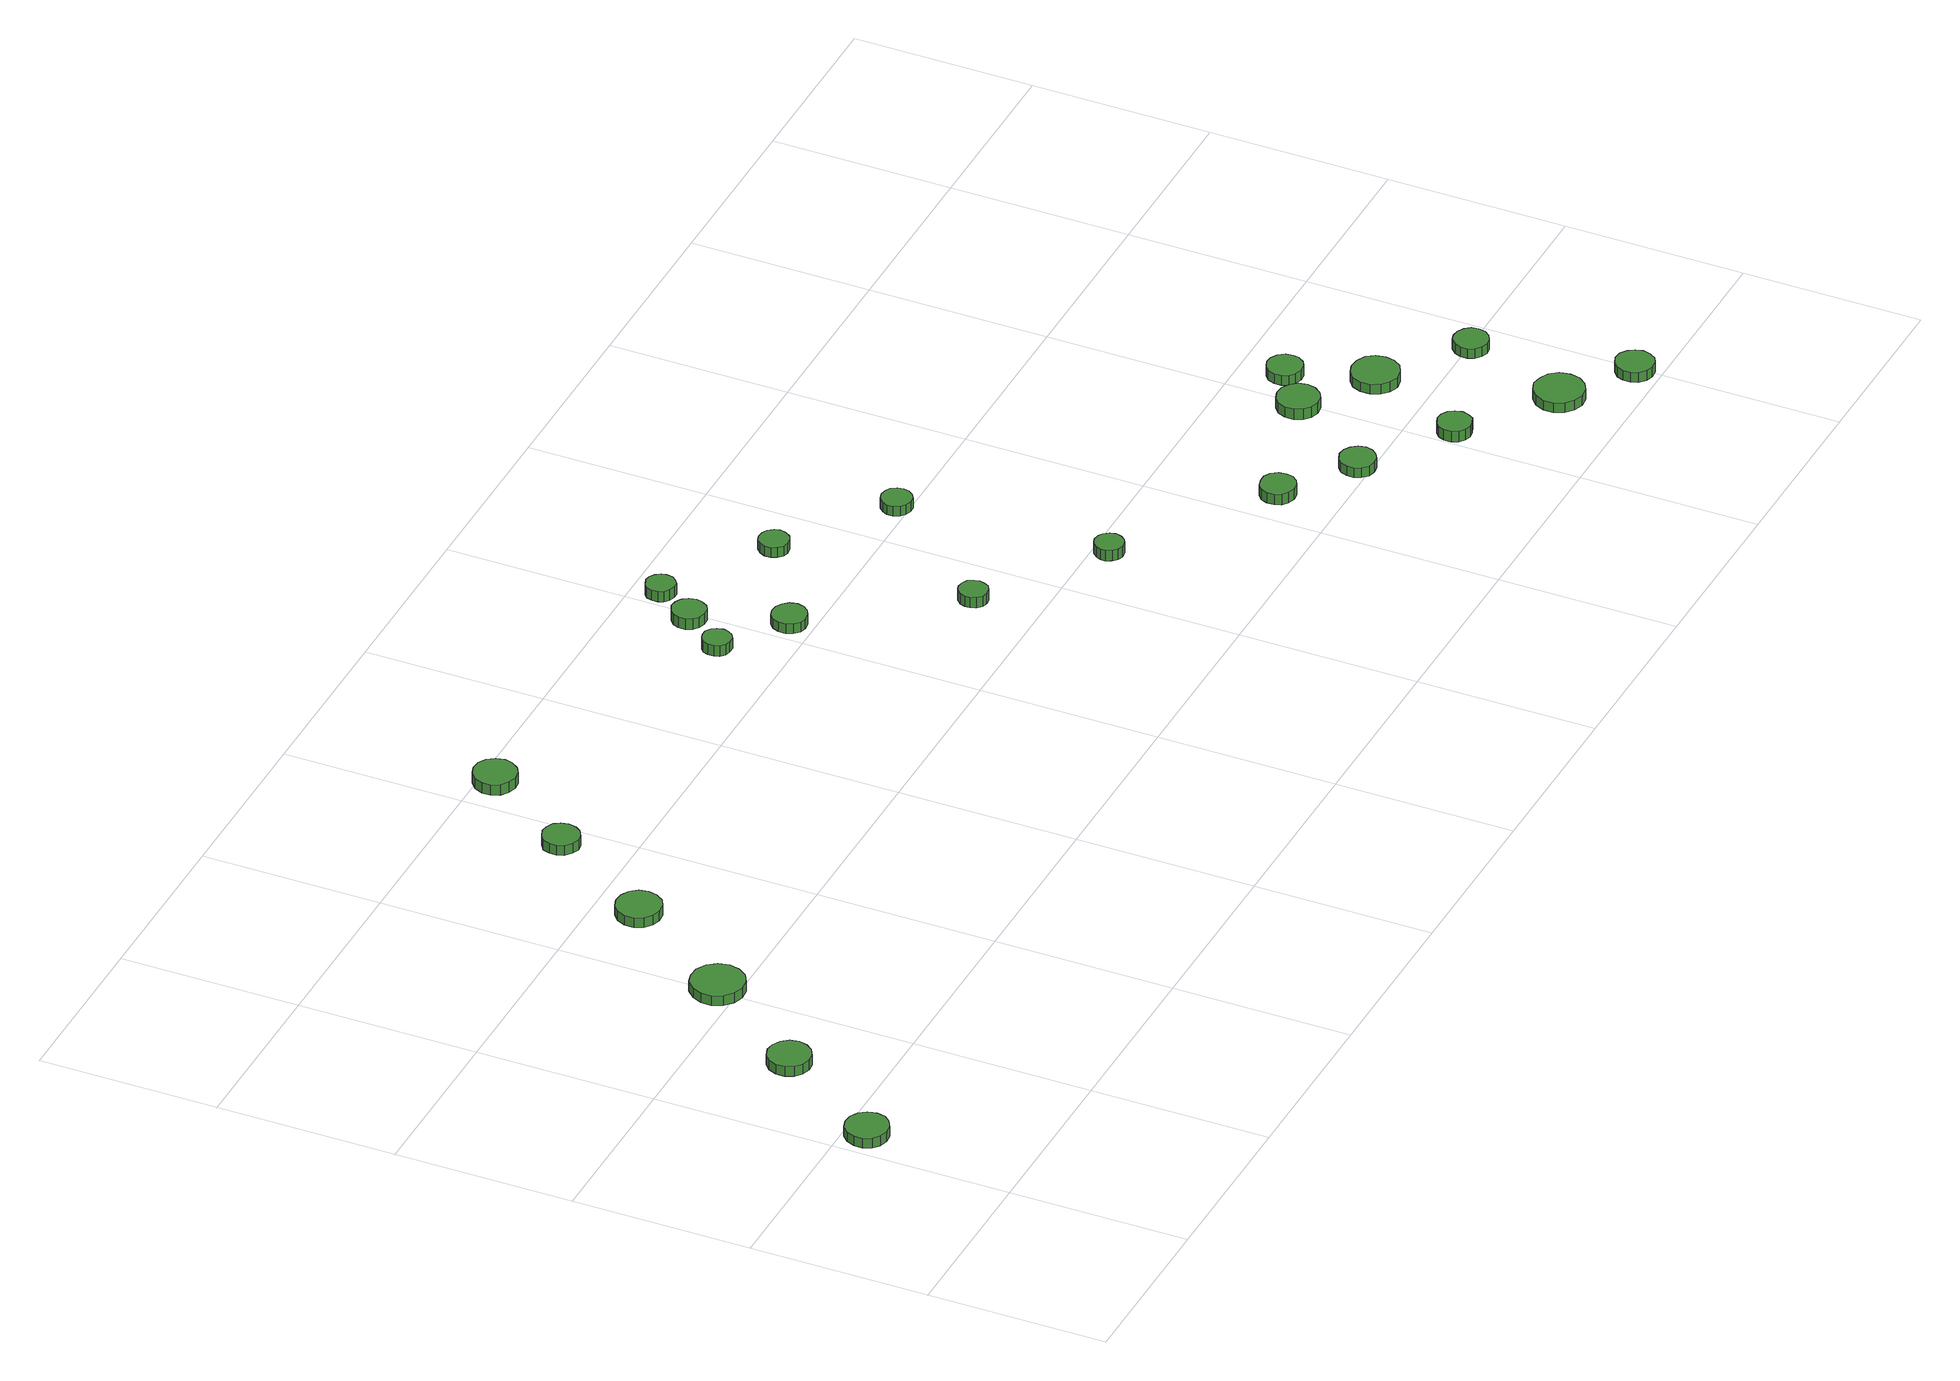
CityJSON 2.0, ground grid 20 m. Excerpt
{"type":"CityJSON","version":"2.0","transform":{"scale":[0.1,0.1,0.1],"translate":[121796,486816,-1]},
"CityObjects":{
"tree1":{"type":"SolitaryVegetationObject","attributes":{"function":"something"},"geometry":[{"type":"MultiSurface","lod":"1","boundaries":[[[0,1,2,3,4,5,6,7,8,9,10,11,12,13,14]],[[15,16,17,18,19,20,21,22,23,24,25,26,27,28,29]],[[0,29,28,1]],[[1,28,27,2]],[[2,27,26,3]],[[3,26,25,4]],[[4,25,24,5]],[[5,24,23,6]],[[6,23,22,7]],[[7,22,21,8]],[[8,21,20,9]],[[9,20,19,10]],[[10,19,18,11]],[[11,18,17,12]],[[12,17,16,13]],[[13,16,15,14]],[[14,15,29,0]]]}]},
"tree2":{"type":"SolitaryVegetationObject","attributes":{"function":"something"},"geometry":[{"type":"MultiSurface","lod":"1","boundaries":[[[30,31,32,33,34,35,36,37,38,39,40,41,42,43,44]],[[45,46,47,48,49,50,51,52,53,54,55,56,57,58,59]],[[30,59,58,31]],[[31,58,57,32]],[[32,57,56,33]],[[33,56,55,34]],[[34,55,54,35]],[[35,54,53,36]],[[36,53,52,37]],[[37,52,51,38]],[[38,51,50,39]],[[39,50,49,40]],[[40,49,48,41]],[[41,48,47,42]],[[42,47,46,43]],[[43,46,45,44]],[[44,45,59,30]]]}]},
"tree3":{"type":"SolitaryVegetationObject","attributes":{"function":"something"},"geometry":[{"type":"MultiSurface","lod":"1","boundaries":[[[60,61,62,63,64,65,66,67,68,69,70,71,72,73,74]],[[75,76,77,78,79,80,81,82,83,84,85,86,87,88,89]],[[60,89,88,61]],[[61,88,87,62]],[[62,87,86,63]],[[63,86,85,64]],[[64,85,84,65]],[[65,84,83,66]],[[66,83,82,67]],[[67,82,81,68]],[[68,81,80,69]],[[69,80,79,70]],[[70,79,78,71]],[[71,78,77,72]],[[72,77,76,73]],[[73,76,75,74]],[[74,75,89,60]]]}]},
"tree4":{"type":"SolitaryVegetationObject","attributes":{"function":"something"},"geometry":[{"type":"MultiSurface","lod":"1","boundaries":[[[90,91,92,93,94,95,96,97,98,99,100,101,102,103,104]],[[105,106,107,108,109,110,111,112,113,114,115,116,117,118,119]],[[90,119,118,91]],[[91,118,117,92]],[[92,117,116,93]],[[93,116,115,94]],[[94,115,114,95]],[[95,114,113,96]],[[96,113,112,97]],[[97,112,111,98]],[[98,111,110,99]],[[99,110,109,100]],[[100,109,108,101]],[[101,108,107,102]],[[102,107,106,103]],[[103,106,105,104]],[[104,105,119,90]]]}]},
"tree5":{"type":"SolitaryVegetationObject","attributes":{"function":"something"},"geometry":[{"type":"MultiSurface","lod":"1","boundaries":[[[120,121,122,123,124,125,126,127,128,129,130,131,132,133,134]],[[135,136,137,138,139,140,141,142,143,144,145,146,147,148,149]],[[120,149,148,121]],[[121,148,147,122]],[[122,147,146,123]],[[123,146,145,124]],[[124,145,144,125]],[[125,144,143,126]],[[126,143,142,127]],[[127,142,141,128]],[[128,141,140,129]],[[129,140,139,130]],[[130,139,138,131]],[[131,138,137,132]],[[132,137,136,133]],[[133,136,135,134]],[[134,135,149,120]]]}]},
"tree6":{"type":"SolitaryVegetationObject","attributes":{"function":"something"},"geometry":[{"type":"MultiSurface","lod":"1","boundaries":[[[150,151,152,153,154,155,156,157,158,159,160,161,162,163,164]],[[165,166,167,168,169,170,171,172,173,174,175,176,177,178,179]],[[150,179,178,151]],[[151,178,177,152]],[[152,177,176,153]],[[153,176,175,154]],[[154,175,174,155]],[[155,174,173,156]],[[156,173,172,157]],[[157,172,171,158]],[[158,171,170,159]],[[159,170,169,160]],[[160,169,168,161]],[[161,168,167,162]],[[162,167,166,163]],[[163,166,165,164]],[[164,165,179,150]]]}]},
"tree7":{"type":"SolitaryVegetationObject","attributes":{"function":"something"},"geometry":[{"type":"MultiSurface","lod":"1","boundaries":[[[180,181,182,183,184,185,186,187,188,189,190,191,192,193,194]],[[195,196,197,198,199,200,201,202,203,204,205,206,207,208,209]],[[180,209,208,181]],[[181,208,207,182]],[[182,207,206,183]],[[183,206,205,184]],[[184,205,204,185]],[[185,204,203,186]],[[186,203,202,187]],[[187,202,201,188]],[[188,201,200,189]],[[189,200,199,190]],[[190,199,198,191]],[[191,198,197,192]],[[192,197,196,193]],[[193,196,195,194]],[[194,195,209,180]]]}]},
"tree8":{"type":"SolitaryVegetationObject","attributes":{"function":"something"},"geometry":[{"type":"MultiSurface","lod":"1","boundaries":[[[210,211,212,213,214,215,216,217,218,219,220,221,222,223,224]],[[225,226,227,228,229,230,231,232,233,234,235,236,237,238,239]],[[210,239,238,211]],[[211,238,237,212]],[[212,237,236,213]],[[213,236,235,214]],[[214,235,234,215]],[[215,234,233,216]],[[216,233,232,217]],[[217,232,231,218]],[[218,231,230,219]],[[219,230,229,220]],[[220,229,228,221]],[[221,228,227,222]],[[222,227,226,223]],[[223,226,225,224]],[[224,225,239,210]]]}]},
"tree9":{"type":"SolitaryVegetationObject","attributes":{"function":"something"},"geometry":[{"type":"MultiSurface","lod":"1","boundaries":[[[240,241,242,243,244,245,246,247,248,249,250,251,252,253,254]],[[255,256,257,258,259,260,261,262,263,264,265,266,267,268,269]],[[240,269,268,241]],[[241,268,267,242]],[[242,267,266,243]],[[243,266,265,244]],[[244,265,264,245]],[[245,264,263,246]],[[246,263,262,247]],[[247,262,261,248]],[[248,261,260,249]],[[249,260,259,250]],[[250,259,258,251]],[[251,258,257,252]],[[252,257,256,253]],[[253,256,255,254]],[[254,255,269,240]]]}]},
"tree10":{"type":"SolitaryVegetationObject","attributes":{"function":"something"},"geometry":[{"type":"MultiSurface","lod":"1","boundaries":[[[270,271,272,273,274,275,276,277,278,279,280,281,282,283,284]],[[285,286,287,288,289,290,291,292,293,294,295,296,297,298,299]],[[270,299,298,271]],[[271,298,297,272]],[[272,297,296,273]],[[273,296,295,274]],[[274,295,294,275]],[[275,294,293,276]],[[276,293,292,277]],[[277,292,291,278]],[[278,291,290,279]],[[279,290,289,280]],[[280,289,288,281]],[[281,288,287,282]],[[282,287,286,283]],[[283,286,285,284]],[[284,285,299,270]]]}]},
"tree11":{"type":"SolitaryVegetationObject","attributes":{"function":"something"},"geometry":[{"type":"MultiSurface","lod":"1","boundaries":[[[300,301,302,303,304,305,306,307,308,309,310,311,312,313,314]],[[315,316,317,318,319,320,321,322,323,324,325,326,327,328,329]],[[300,329,328,301]],[[301,328,327,302]],[[302,327,326,303]],[[303,326,325,304]],[[304,325,324,305]],[[305,324,323,306]],[[306,323,322,307]],[[307,322,321,308]],[[308,321,320,309]],[[309,320,319,310]],[[310,319,318,311]],[[311,318,317,312]],[[312,317,316,313]],[[313,316,315,314]],[[314,315,329,300]]]}]},
"tree12":{"type":"SolitaryVegetationObject","attributes":{"function":"something"},"geometry":[{"type":"MultiSurface","lod":"1","boundaries":[[[330,331,332,333,334,335,336,337,338,339,340,341,342,343,344]],[[345,346,347,348,349,350,351,352,353,354,355,356,357,358,359]],[[330,359,358,331]],[[331,358,357,332]],[[332,357,356,333]],[[333,356,355,334]],[[334,355,354,335]],[[335,354,353,336]],[[336,353,352,337]],[[337,352,351,338]],[[338,351,350,339]],[[339,350,349,340]],[[340,349,348,341]],[[341,348,347,342]],[[342,347,346,343]],[[343,346,345,344]],[[344,345,359,330]]]}]},
"tree13":{"type":"SolitaryVegetationObject","attributes":{"function":"something"},"geometry":[{"type":"MultiSurface","lod":"1","boundaries":[[[360,361,362,363,364,365,366,367,368,369,370,371,372,373,374]],[[375,376,377,378,379,380,381,382,383,384,385,386,387,388,389]],[[360,389,388,361]],[[361,388,387,362]],[[362,387,386,363]],[[363,386,385,364]],[[364,385,384,365]],[[365,384,383,366]],[[366,383,382,367]],[[367,382,381,368]],[[368,381,380,369]],[[369,380,379,370]],[[370,379,378,371]],[[371,378,377,372]],[[372,377,376,373]],[[373,376,375,374]],[[374,375,389,360]]]}]},
"tree14":{"type":"SolitaryVegetationObject","attributes":{"function":"something"},"geometry":[{"type":"MultiSurface","lod":"1","boundaries":[[[390,391,392,393,394,395,396,397,398,399,400,401,402,403,404]],[[405,406,407,408,409,410,411,412,413,414,415,416,417,418,419]],[[390,419,418,391]],[[391,418,417,392]],[[392,417,416,393]],[[393,416,415,394]],[[394,415,414,395]],[[395,414,413,396]],[[396,413,412,397]],[[397,412,411,398]],[[398,411,410,399]],[[399,410,409,400]],[[400,409,408,401]],[[401,408,407,402]],[[402,407,406,403]],[[403,406,405,404]],[[404,405,419,390]]]}]},
"tree15":{"type":"SolitaryVegetationObject","attributes":{"function":"something"},"geometry":[{"type":"MultiSurface","lod":"1","boundaries":[[[420,421,422,423,424,425,426,427,428,429,430,431,432,433,434]],[[435,436,437,438,439,440,441,442,443,444,445,446,447,448,449]],[[420,449,448,421]],[[421,448,447,422]],[[422,447,446,423]],[[423,446,445,424]],[[424,445,444,425]],[[425,444,443,426]],[[426,443,442,427]],[[427,442,441,428]],[[428,441,440,429]],[[429,440,439,430]],[[430,439,438,431]],[[431,438,437,432]],[[432,437,436,433]],[[433,436,435,434]],[[434,435,449,420]]]}]},
"tree16":{"type":"SolitaryVegetationObject","attributes":{"function":"something"},"geometry":[{"type":"MultiSurface","lod":"1","boundaries":[[[450,451,452,453,454,455,456,457,458,459,460,461,462,463,464]],[[465,466,467,468,469,470,471,472,473,474,475,476,477,478,479]],[[450,479,478,451]],[[451,478,477,452]],[[452,477,476,453]],[[453,476,475,454]],[[454,475,474,455]],[[455,474,473,456]],[[456,473,472,457]],[[457,472,471,458]],[[458,471,470,459]],[[459,470,469,460]],[[460,469,468,461]],[[461,468,467,462]],[[462,467,466,463]],[[463,466,465,464]],[[464,465,479,450]]]}]},
"tree17":{"type":"SolitaryVegetationObject","attributes":{"function":"something"},"geometry":[{"type":"MultiSurface","lod":"1","boundaries":[[[480,481,482,483,484,485,486,487,488,489,490,491,492,493,494]],[[495,496,497,498,499,500,501,502,503,504,505,506,507,508,509]],[[480,509,508,481]],[[481,508,507,482]],[[482,507,506,483]],[[483,506,505,484]],[[484,505,504,485]],[[485,504,503,486]],[[486,503,502,487]],[[487,502,501,488]],[[488,501,500,489]],[[489,500,499,490]],[[490,499,498,491]],[[491,498,497,492]],[[492,497,496,493]],[[493,496,495,494]],[[494,495,509,480]]]}]},
"tree18":{"type":"SolitaryVegetationObject","attributes":{"function":"something"},"geometry":[{"type":"MultiSurface","lod":"1","boundaries":[[[510,511,512,513,514,515,516,517,518,519,520,521,522,523,524]],[[525,526,527,528,529,530,531,532,533,534,535,536,537,538,539]],[[510,539,538,511]],[[511,538,537,512]],[[512,537,536,513]],[[513,536,535,514]],[[514,535,534,515]],[[515,534,533,516]],[[516,533,532,517]],[[517,532,531,518]],[[518,531,530,519]],[[519,530,529,520]],[[520,529,528,521]],[[521,528,527,522]],[[522,527,526,523]],[[523,526,525,524]],[[524,525,539,510]]]}]},
"tree19":{"type":"SolitaryVegetationObject","attributes":{"function":"something"},"geometry":[{"type":"MultiSurface","lod":"1","boundaries":[[[540,541,542,543,544,545,546,547,548,549,550,551,552,553,554]],[[555,556,557,558,559,560,561,562,563,564,565,566,567,568,569]],[[540,569,568,541]],[[541,568,567,542]],[[542,567,566,543]],[[543,566,565,544]],[[544,565,564,545]],[[545,564,563,546]],[[546,563,562,547]],[[547,562,561,548]],[[548,561,560,549]],[[549,560,559,550]],[[550,559,558,551]],[[551,558,557,552]],[[552,557,556,553]],[[553,556,555,554]],[[554,555,569,540]]]}]},
"tree20":{"type":"SolitaryVegetationObject","attributes":{"function":"something"},"geometry":[{"type":"MultiSurface","lod":"1","boundaries":[[[570,571,572,573,574,575,576,577,578,579,580,581,582,583,584]],[[585,586,587,588,589,590,591,592,593,594,595,596,597,598,599]],[[570,599,598,571]],[[571,598,597,572]],[[572,597,596,573]],[[573,596,595,574]],[[574,595,594,575]],[[575,594,593,576]],[[576,593,592,577]],[[577,592,591,578]],[[578,591,590,579]],[[579,590,589,580]],[[580,589,588,581]],[[581,588,587,582]],[[582,587,586,583]],[[583,586,585,584]],[[584,585,599,570]]]}]},
"tree21":{"type":"SolitaryVegetationObject","attributes":{"function":"something"},"geometry":[{"type":"MultiSurface","lod":"1","boundaries":[[[600,601,602,603,604,605,606,607,608,609,610,611,612,613,614]],[[615,616,617,618,619,620,621,622,623,624,625,626,627,628,629]],[[600,629,628,601]],[[601,628,627,602]],[[602,627,626,603]],[[603,626,625,604]],[[604,625,624,605]],[[605,624,623,606]],[[606,623,622,607]],[[607,622,621,608]],[[608,621,620,609]],[[609,620,619,610]],[[610,619,618,611]],[[611,618,617,612]],[[612,617,616,613]],[[613,616,615,614]],[[614,615,629,600]]]}]},
"tree22":{"type":"SolitaryVegetationObject","attributes":{"function":"something"},"geometry":[{"type":"MultiSurface","lod":"1","boundaries":[[[630,631,632,633,634,635,636,637,638,639,640,641,642,643,644]],[[645,646,647,648,649,650,651,652,653,654,655,656,657,658,659]],[[630,659,658,631]],[[631,658,657,632]],[[632,657,656,633]],[[633,656,655,634]],[[634,655,654,635]],[[635,654,653,636]],[[636,653,652,637]],[[637,652,651,638]],[[638,651,650,639]],[[639,650,649,640]],[[640,649,648,641]],[[641,648,647,642]],[[642,647,646,643]],[[643,646,645,644]],[[644,645,659,630]]]}]},
"tree23":{"type":"SolitaryVegetationObject","attributes":{"function":"something"},"geometry":[{"type":"MultiSurface","lod":"1","boundaries":[[[660,661,662,663,664,665,666,667,668,669,670,671,672,673,674]],[[675,676,677,678,679,680,681,682,683,684,685,686,687,688,689]],[[660,689,688,661]],[[661,688,687,662]],[[662,687,686,663]],[[663,686,685,664]],[[664,685,684,665]],[[665,684,683,666]],[[666,683,682,667]],[[667,682,681,668]],[[668,681,680,669]],[[669,680,679,670]],[[670,679,678,671]],[[671,678,677,672]],[[672,677,676,673]],[[673,676,675,674]],[[674,675,689,660]]]}]}
},
"vertices":[
[55,174,20],[53,184,20],[47,192,20],[38,197,20],[29,198,20],[19,195,20],[12,188,20],[8,179,20],[8,169,20],[12,160,20],[19,154,20],[29,151,20],[38,152,20],[47,157,20],[53,164,20],[53,164,8],[47,157,8],[38,152,8],[29,151,8],[19,154,8],[12,160,8],[8,169,8],[8,179,8],[12,188,8],[19,195,8],[29,198,8],[38,197,8],[47,192,8],[53,184,8],[55,174,8],
[139,300,19],[137,310,19],[131,318,19],[122,323,19],[113,324,19],[103,321,19],[96,314,19],[92,305,19],[92,295,19],[96,286,19],[103,280,19],[113,277,19],[122,278,19],[131,283,19],[137,291,19],[137,291,7],[131,283,7],[122,278,7],[113,277,7],[103,280,7],[96,286,7],[92,295,7],[92,305,7],[96,314,7],[103,321,7],[113,324,7],[122,323,7],[131,318,7],[137,310,7],[139,300,7],
[232,421,20],[229,433,20],[222,443,20],[211,449,20],[199,450,20],[188,447,20],[179,438,20],[174,427,20],[174,415,20],[179,404,20],[188,396,20],[199,392,20],[211,393,20],[222,399,20],[229,409,20],[229,409,8],[222,399,8],[211,393,8],[199,392,8],[188,396,8],[179,404,8],[174,415,8],[174,427,8],[179,438,8],[188,447,8],[199,450,8],[211,449,8],[222,443,8],[229,433,8],[232,421,8],
[316,551,20],[314,561,20],[308,569,20],[299,574,20],[288,575,20],[279,572,20],[271,565,20],[267,556,20],[267,545,20],[271,536,20],[279,529,20],[288,526,20],[299,527,20],[308,532,20],[314,541,20],[314,541,8],[308,532,8],[299,527,8],[288,526,8],[279,529,8],[271,536,8],[267,545,8],[267,556,8],[271,565,8],[279,572,8],[288,575,8],[299,574,8],[308,569,8],[314,561,8],[316,551,8],
[391,675,20],[389,683,20],[385,690,20],[377,694,20],[369,695,20],[361,692,20],[354,687,20],[351,679,20],[351,671,20],[354,663,20],[361,657,20],[369,654,20],[377,655,20],[385,660,20],[389,666,20],[389,666,8],[385,660,8],[377,655,8],[369,654,8],[361,657,8],[354,663,8],[351,671,8],[351,679,8],[354,687,8],[361,692,8],[369,695,8],[377,694,8],[385,690,8],[389,683,8],[391,675,8],
[468,782,20],[466,792,20],[460,800,20],[452,805,20],[442,806,20],[433,803,20],[425,796,20],[421,787,20],[421,777,20],[425,768,20],[433,762,20],[442,759,20],[452,760,20],[460,765,20],[466,773,20],[466,773,7],[460,765,7],[452,760,7],[442,759,7],[433,762,7],[425,768,7],[421,777,7],[421,787,7],[425,796,7],[433,803,7],[442,806,7],[452,805,7],[460,800,7],[466,792,7],[468,782,7],
[771,675,21],[769,682,21],[766,687,21],[760,691,21],[753,691,21],[747,689,21],[742,685,21],[740,679,21],[740,672,21],[742,666,21],[747,662,21],[753,660,21],[760,660,21],[766,664,21],[769,669,21],[769,669,8],[766,664,8],[760,660,8],[753,660,8],[747,662,8],[742,666,8],[740,672,8],[740,679,8],[742,685,8],[747,689,8],[753,691,8],[760,691,8],[766,687,8],[769,682,8],[771,675,8],
[809,723,20],[807,731,20],[803,737,20],[796,741,20],[788,742,20],[781,739,20],[775,734,20],[772,727,20],[772,719,20],[775,712,20],[781,707,20],[788,705,20],[796,705,20],[803,709,20],[807,716,20],[807,716,7],[803,709,7],[796,705,7],[788,705,7],[781,707,7],[775,712,7],[772,719,7],[772,727,7],[775,734,7],[781,739,7],[788,742,7],[796,741,7],[803,737,7],[807,731,7],[809,723,7],
[845,626,20],[843,634,20],[838,640,20],[831,644,20],[823,645,20],[816,643,20],[810,637,20],[807,630,20],[807,622,20],[810,615,20],[816,609,20],[823,607,20],[831,608,20],[838,612,20],[843,618,20],[843,618,8],[838,612,8],[831,608,8],[823,607,8],[816,609,8],[810,615,8],[807,622,8],[807,630,8],[810,637,8],[816,643,8],[823,645,8],[831,644,8],[838,640,8],[843,634,8],[845,626,8],
[836,769,20],[835,775,20],[831,780,20],[825,784,20],[819,785,20],[812,782,20],[807,778,20],[805,772,20],[805,765,20],[807,759,20],[812,755,20],[819,753,20],[825,753,20],[831,757,20],[835,762,20],[835,762,7],[831,757,7],[825,753,7],[819,753,7],[812,755,7],[807,759,7],[805,765,7],[805,772,7],[807,778,7],[812,782,7],[819,785,7],[825,784,7],[831,780,7],[835,775,7],[836,769,7],
[961,474,19],[959,480,19],[956,486,19],[950,489,19],[943,490,19],[937,488,19],[932,483,19],[930,477,19],[930,471,19],[932,465,19],[937,460,19],[943,458,19],[950,459,19],[956,462,19],[959,468,19],[959,468,6],[956,462,6],[950,459,6],[943,458,6],[937,460,6],[932,465,6],[930,471,6],[930,477,6],[932,483,6],[937,488,6],[943,490,6],[950,489,6],[956,486,6],[959,480,6],[961,474,6],
[958,697,19],[956,703,19],[952,709,19],[946,712,19],[939,713,19],[933,711,19],[928,706,19],[925,700,19],[925,693,19],[928,687,19],[933,682,19],[939,680,19],[946,681,19],[952,684,19],[956,690,19],[956,690,7],[952,684,7],[946,681,7],[939,680,7],[933,682,7],[928,687,7],[925,693,7],[925,700,7],[928,706,7],[933,711,7],[939,713,7],[946,712,7],[952,709,7],[956,703,7],[958,697,7],
[1094,382,20],[1092,388,20],[1088,394,20],[1083,397,20],[1076,398,20],[1070,396,20],[1065,391,20],[1062,385,20],[1062,379,20],[1065,373,20],[1070,368,20],[1076,366,20],[1083,367,20],[1088,370,20],[1092,375,20],[1092,375,7],[1088,370,7],[1083,367,7],[1076,366,7],[1070,368,7],[1065,373,7],[1062,379,7],[1062,385,7],[1065,391,7],[1070,396,7],[1076,398,7],[1083,397,7],[1088,394,7],[1092,388,7],[1094,382,7],
[1077,613,19],[1076,620,19],[1072,626,19],[1066,629,19],[1059,630,19],[1052,628,19],[1047,623,19],[1044,617,19],[1044,610,19],[1047,603,19],[1052,599,19],[1059,597,19],[1066,597,19],[1072,601,19],[1076,607,19],[1076,607,7],[1072,601,7],[1066,597,7],[1059,597,7],[1052,599,7],[1047,603,7],[1044,610,7],[1044,617,7],[1047,623,7],[1052,628,7],[1059,630,7],[1066,629,7],[1072,626,7],[1076,620,7],[1077,613,7],
[1263,268,20],[1262,276,20],[1257,283,20],[1250,287,20],[1242,287,20],[1234,285,20],[1228,280,20],[1225,272,20],[1225,264,20],[1228,257,20],[1234,252,20],[1242,249,20],[1250,250,20],[1257,254,20],[1262,260,20],[1262,260,7],[1257,254,7],[1250,250,7],[1242,249,7],[1234,252,7],[1228,257,7],[1225,264,7],[1225,272,7],[1228,280,7],[1234,285,7],[1242,287,7],[1250,287,7],[1257,283,7],[1262,276,7],[1263,268,7],
[1342,214,19],[1340,222,19],[1335,229,19],[1328,233,19],[1320,234,19],[1312,231,19],[1306,226,19],[1303,218,19],[1303,210,19],[1306,203,19],[1312,197,19],[1320,195,19],[1328,196,19],[1335,200,19],[1340,206,19],[1340,206,7],[1335,200,7],[1328,196,7],[1320,195,7],[1312,197,7],[1306,203,7],[1303,210,7],[1303,218,7],[1306,226,7],[1312,231,7],[1320,234,7],[1328,233,7],[1335,229,7],[1340,222,7],[1342,214,7],
[1439,150,20],[1437,158,20],[1433,164,20],[1426,168,20],[1418,169,20],[1411,166,20],[1405,161,20],[1402,154,20],[1402,146,20],[1405,139,20],[1411,134,20],[1418,132,20],[1426,133,20],[1433,136,20],[1437,143,20],[1437,143,7],[1433,136,7],[1426,133,7],[1418,132,7],[1411,134,7],[1405,139,7],[1402,146,7],[1402,154,7],[1405,161,7],[1411,166,7],[1418,169,7],[1426,168,7],[1433,164,7],[1437,158,7],[1439,150,7],
[1417,314,20],[1415,324,20],[1409,331,20],[1401,336,20],[1391,337,20],[1382,334,20],[1375,328,20],[1371,319,20],[1371,309,20],[1375,300,20],[1382,294,20],[1391,291,20],[1401,292,20],[1409,297,20],[1415,305,20],[1415,305,7],[1409,297,7],[1401,292,7],[1391,291,7],[1382,294,7],[1375,300,7],[1371,309,7],[1371,319,7],[1375,328,7],[1382,334,7],[1391,337,7],[1401,336,7],[1409,331,7],[1415,324,7],[1417,314,7],
[1547,78,19],[1545,90,19],[1538,99,19],[1528,104,19],[1517,106,19],[1506,102,19],[1498,95,19],[1493,84,19],[1493,73,19],[1498,62,19],[1506,55,19],[1517,51,19],[1528,52,19],[1538,58,19],[1545,67,19],[1545,67,7],[1538,58,7],[1528,52,7],[1517,51,7],[1506,55,7],[1498,62,7],[1493,73,7],[1493,84,7],[1498,95,7],[1506,102,7],[1517,106,7],[1528,104,7],[1538,99,7],[1545,90,7],[1547,78,7],
[1459,350,19],[1458,358,19],[1453,365,19],[1446,369,19],[1438,370,19],[1430,367,19],[1424,362,19],[1421,354,19],[1421,346,19],[1424,339,19],[1430,334,19],[1438,331,19],[1446,332,19],[1453,336,19],[1458,343,19],[1458,343,7],[1453,336,7],[1446,332,7],[1438,331,7],[1430,334,7],[1424,339,7],[1421,346,7],[1421,354,7],[1424,362,7],[1430,367,7],[1438,370,7],[1446,369,7],[1453,365,7],[1458,358,7],[1459,350,7],
[1496,262,19],[1494,273,19],[1488,282,19],[1478,287,19],[1467,288,19],[1457,285,19],[1449,278,19],[1445,268,19],[1445,257,19],[1449,247,19],[1457,240,19],[1467,236,19],[1478,238,19],[1488,243,19],[1494,252,19],[1494,252,7],[1488,243,7],[1478,238,7],[1467,236,7],[1457,240,7],[1449,247,7],[1445,257,7],[1445,268,7],[1449,278,7],[1457,285,7],[1467,288,7],[1478,287,7],[1488,282,7],[1494,273,7],[1496,262,7],
[1616,28,19],[1614,36,19],[1609,43,19],[1602,48,19],[1593,49,19],[1585,46,19],[1578,40,19],[1575,32,19],[1575,24,19],[1578,16,19],[1585,10,19],[1593,7,19],[1602,8,19],[1609,12,19],[1614,19,19],[1614,19,7],[1609,12,7],[1602,8,7],[1593,7,7],[1585,10,7],[1578,16,7],[1575,24,7],[1575,32,7],[1578,40,7],[1585,46,7],[1593,49,7],[1602,48,7],[1609,43,7],[1614,36,7],[1616,28,7],
[1581,197,19],[1580,205,19],[1575,211,19],[1568,215,19],[1560,216,19],[1553,214,19],[1547,208,19],[1544,201,19],[1544,193,19],[1547,186,19],[1553,181,19],[1560,178,19],[1568,179,19],[1575,183,19],[1580,189,19],[1580,189,7],[1575,183,7],[1568,179,7],[1560,178,7],[1553,181,7],[1547,186,7],[1544,193,7],[1544,201,7],[1547,208,7],[1553,214,7],[1560,216,7],[1568,215,7],[1575,211,7],[1580,205,7],[1581,197,7]
]}
